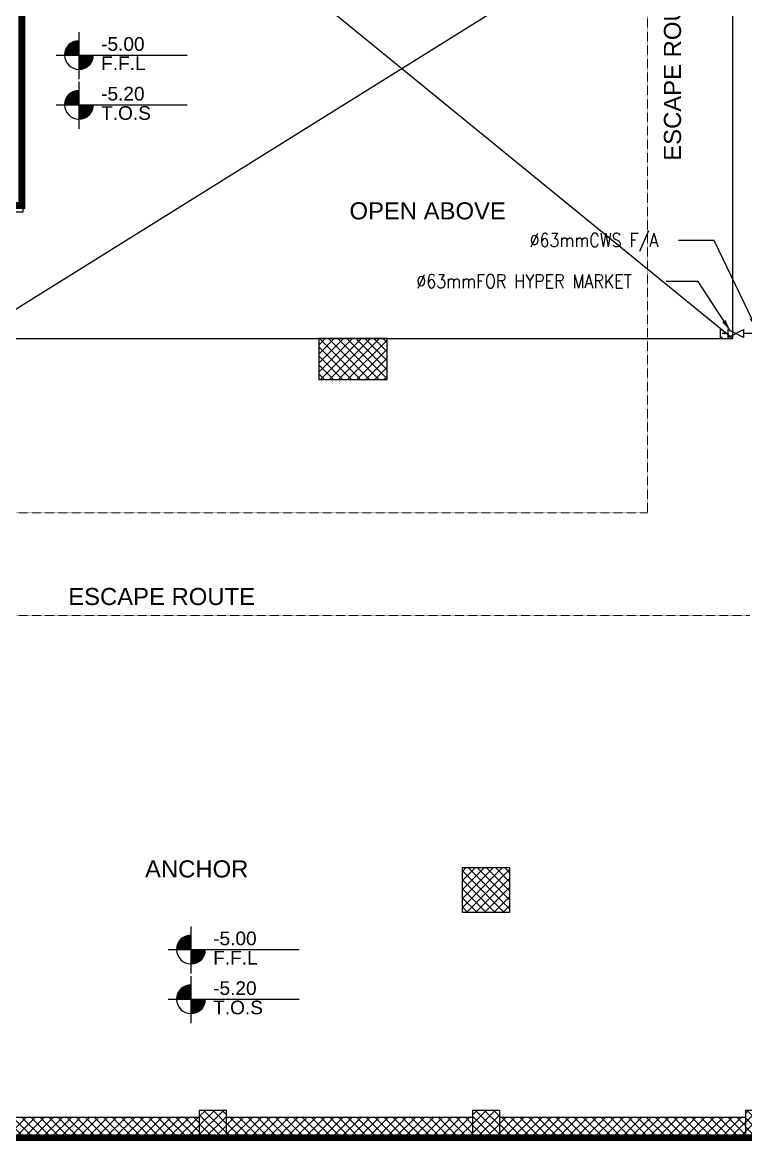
# Model space of a CAD drawing. Header units: inches. Extents: x 1217570 to 1371286, y 326920 to 480291.
# Drawn here: x 1301523 to 1312120, y 339559 to 355890 of the extents above; entities that cross this region are included whole.
import ezdxf

# ---------------------------------------------------------------- set-up
doc = ezdxf.new("R2010")
doc.units = ezdxf.units.IN
doc.header["$MEASUREMENT"] = 0
doc.linetypes.add('DASHED2', pattern=[9.525, 6.35, -3.175])
doc.linetypes.add('HIDDEN', pattern=[9.525, 6.35, -3.175])
for name, color, linetype, lineweight in [('A-HATCH CONCRETE', 254, 'Continuous', 5), ('A-LEASING LINE', 7, 'DASHED2', 9), ('escape route', 8, 'HIDDEN', 15)]:
    doc.layers.add(name, color=color, linetype=linetype, lineweight=lineweight)
for name, color, linetype in [('AC-TEXT', 3, 'Continuous'), ('FFNEW', 252, 'Continuous'), ('P-PIPE-CWS', 80, 'Continuous'), ('S-COL', 210, 'Continuous'), ('S-WALL', 1, 'Continuous'), ('SHAFT', 7, 'Continuous'), ('TEXT', 181, 'Continuous')]:
    doc.layers.add(name, color=color, linetype=linetype)
doc.styles.add('SS', font='romand.shx', dxfattribs={"width": 0.85, "height": 200})
doc.styles.get("Standard").update_dxf_attribs({"font": 'arial.ttf'})
doc.styles.add('style1', font='arial.ttf')
doc.dimstyles.get("Standard").update_dxf_attribs({"dimtxt": 0.18, "dimasz": 0.18, "dimexe": 0.18, "dimexo": 0.0625, "dimgap": 0.09, "dimtad": 0, "dimtih": 1, "dimtoh": 1, "dimdec": 4, "dimzin": 0, "dimdsep": 46, "dimtxsty": 'Standard', "dimcen": 0.09, "dimadec": 0, "dimazin": 0, "dimtfac": 1, "dimtdec": 4, "dimtofl": 0, "dimtmove": 0, "dimatfit": 3, "dimfxl": 1, "dimtolj": 1, "dimtzin": 0, "dimarcsym": 0})
pattern_1 = [(45, (1341716.94, 266100.535), (-66.29126, 66.29126), []), (135, (1341716.94, 266100.535), (-66.29126, -66.29126), [])]

# ---------------------------------------------------------------- blocks, each defined once
blk = doc.blocks.new('SEDRGFE')
at = {"layer": 'A-HATCH CONCRETE'}
h = blk.add_hatch(dxfattribs=at)
h.set_pattern_fill('ANSI37', color=250, scale=750)
h.set_pattern_definition(pattern_1)
h.paths.add_polyline_path([(1376660, 686288), (1376660, 685688), (1377660, 685688), (1377660, 686288)])
h = blk.add_hatch(dxfattribs=at)
h.set_pattern_fill('ANSI37', color=250, scale=750)
h.set_pattern_definition(pattern_1)
h.paths.add_polyline_path([(1378760, 678538), (1378760, 677888), (1379460, 677888), (1379460, 678538)])
h = blk.add_hatch(dxfattribs=at)
h.set_pattern_fill('ANSI37', color=250, scale=750)
h.set_pattern_definition([(45, (1341716.31, 266100.535), (-66.29126, 66.29126), []), (135, (1341716.31, 266100.535), (-66.29126, -66.29126), [])])
h.paths.add_polyline_path([(1374910, 674588), (1375310, 674588), (1375310, 674988), (1374910, 674988)])
h = blk.add_hatch(dxfattribs=at)
h.set_pattern_fill('ANSI37', color=250, scale=750)
h.set_pattern_definition(pattern_1)
h.paths.add_polyline_path([(1378910, 674588), (1379310, 674588), (1379310, 674988), (1378910, 674988)])
h = blk.add_hatch(dxfattribs=at)
h.set_pattern_fill('ANSI37', color=250, scale=750)
h.set_pattern_definition([(45, (1341716.31, 266100.535), (-66.29126, 66.29126), []), (135, (1341716.31, 266100.535), (-66.29126, -66.29126), [])])
h.paths.add_polyline_path([(1382910, 674588), (1383310, 674588), (1383310, 674988), (1382910, 674988)])
at = {"layer": 'TEXT', "ltscale": 0.5}
h = blk.add_hatch(dxfattribs=at)
h.set_pattern_fill('ANSI31', color=250, scale=0.8)
h.set_pattern_definition([(45, (291155.52672, 100864.8709), (-0.070710678119, 0.070710678119), [])])
h.paths.add_polyline_path([(1373147, 690648, 0.414214), (1372937, 690438), (1373147, 690438)])
h.paths.add_polyline_path([(1373357, 690438), (1373147, 690438), (1373147, 690229, 0.414214)])
h = blk.add_hatch(dxfattribs=at)
h.set_pattern_fill('ANSI31', color=250, scale=0.8)
h.set_pattern_definition([(45, (291155.52672, 100136.4709), (-0.070710678119, 0.070710678119), [])])
h.paths.add_polyline_path([(1373147, 689920, 0.414214), (1372937, 689710), (1373147, 689710)])
h.paths.add_polyline_path([(1373357, 689710), (1373147, 689710), (1373147, 689500, 0.414214)])
h = blk.add_hatch(dxfattribs=at)
h.set_pattern_fill('ANSI31', color=250, scale=0.8)
h.set_pattern_definition([(45, (292796.27366, 87768.8709), (-0.070710678119, 0.070710678119), [])])
h.paths.add_polyline_path([(1374788, 677552, 0.414214), (1374578, 677342), (1374788, 677342)])
h.paths.add_polyline_path([(1374998, 677342), (1374788, 677342), (1374788, 677133, 0.414214)])
h = blk.add_hatch(dxfattribs=at)
h.set_pattern_fill('ANSI31', color=250, scale=0.8)
h.set_pattern_definition([(45, (292796.27366, 87040.4709), (-0.070710678119, 0.070710678119), [])])
h.paths.add_polyline_path([(1374788, 676824, 0.414214), (1374578, 676614), (1374788, 676614)])
h.paths.add_polyline_path([(1374998, 676614), (1374788, 676614), (1374788, 676404, 0.414214)])
at = {"color": 250, "linetype": 'Continuous', "ltscale": 100}
blk.add_lwpolyline([(1389810, 674588), (1389810, 680290), (1389610, 680288), (1388060, 680288), (1388060, 686288), (1384200, 686288), (1384200, 693089), (1385203, 692942), (1385236, 693139), (1385780, 696950), (1386823, 704256), (1386865, 704553), (1351200, 709613), (1350434, 697904), (1372211, 694796), (1372209, 688237), (1371310, 688237), (1371310, 688038), (1371310, 684788), (1363260, 684788), (1363260, 684588), (1363260, 674588), (1389810, 674588)], dxfattribs=at)
at = {"layer": 'A-HATCH CONCRETE', "color": 250, "linetype": 'Continuous'}
for p, q in [((1372343, 674588), (1372043, 674888)), ((1372079, 674588), (1372379, 674888)), ((1372476, 674588), (1372176, 674888)), ((1372211, 674588), (1372511, 674888)), ((1372608, 674588), (1372308, 674888)), ((1372344, 674588), (1372644, 674888)), ((1372741, 674588), (1372441, 674888)), ((1372476, 674588), (1372776, 674888)), ((1372874, 674588), (1372574, 674888)), ((1372609, 674588), (1372909, 674888)), ((1373006, 674588), (1372706, 674888)), ((1372742, 674588), (1373042, 674888)), ((1373139, 674588), (1372839, 674888)), ((1372874, 674588), (1373174, 674888)), ((1373271, 674588), (1372971, 674888)), ((1373007, 674588), (1373307, 674888)), ((1373404, 674588), (1373104, 674888)), ((1373139, 674588), (1373439, 674888)), ((1373536, 674588), (1373236, 674888)), ((1373272, 674588), (1373572, 674888)), ((1373669, 674588), (1373369, 674888)), ((1373404, 674588), (1373704, 674888)), ((1373802, 674588), (1373502, 674888)), ((1373537, 674588), (1373837, 674888)), ((1373934, 674588), (1373634, 674888)), ((1373670, 674588), (1373970, 674888)), ((1374067, 674588), (1373767, 674888)), ((1373802, 674588), (1374102, 674888)), ((1374199, 674588), (1373899, 674888)), ((1373935, 674588), (1374235, 674888)), ((1374332, 674588), (1374032, 674888)), ((1374067, 674588), (1374367, 674888)), ((1374465, 674588), (1374165, 674888)), ((1374200, 674588), (1374500, 674888)), ((1374597, 674588), (1374297, 674888)), ((1374333, 674588), (1374633, 674888)), ((1374730, 674588), (1374430, 674888)), ((1374465, 674588), (1374765, 674888)), ((1374862, 674588), (1374562, 674888)), ((1374598, 674588), (1374898, 674888)), ((1374910, 674672), (1374695, 674888)), ((1374910, 674805), (1374827, 674888)), ((1375310, 674770), (1375428, 674888)), ((1375310, 674637), (1375561, 674888)), ((1375525, 674588), (1375310, 674802)), ((1375658, 674588), (1375358, 674888)), ((1375393, 674588), (1375693, 674888)), ((1375790, 674588), (1375490, 674888)), ((1375526, 674588), (1375826, 674888)), ((1375923, 674588), (1375623, 674888)), ((1375658, 674588), (1375958, 674888)), ((1376056, 674588), (1375756, 674888)), ((1375791, 674588), (1376091, 674888)), ((1376188, 674588), (1375888, 674888)), ((1375924, 674588), (1376224, 674888)), ((1376321, 674588), (1376021, 674888)), ((1376056, 674588), (1376356, 674888)), ((1376453, 674588), (1376153, 674888)), ((1376189, 674588), (1376489, 674888)), ((1376586, 674588), (1376286, 674888)), ((1376321, 674588), (1376621, 674888)), ((1376718, 674588), (1376418, 674888)), ((1376454, 674588), (1376754, 674888)), ((1376851, 674588), (1376551, 674888)), ((1376586, 674588), (1376886, 674888)), ((1376984, 674588), (1376684, 674888)), ((1376719, 674588), (1377019, 674888)), ((1377116, 674588), (1376816, 674888)), ((1376852, 674588), (1377152, 674888)), ((1377249, 674588), (1376949, 674888)), ((1376984, 674588), (1377284, 674888)), ((1377381, 674588), (1377081, 674888)), ((1377117, 674588), (1377417, 674888)), ((1377514, 674588), (1377214, 674888)), ((1377249, 674588), (1377549, 674888)), ((1377647, 674588), (1377347, 674888)), ((1377382, 674588), (1377682, 674888)), ((1377779, 674588), (1377479, 674888)), ((1377514, 674588), (1377814, 674888)), ((1377912, 674588), (1377612, 674888)), ((1377647, 674588), (1377947, 674888)), ((1378044, 674588), (1377744, 674888)), ((1377780, 674588), (1378080, 674888)), ((1378177, 674588), (1377877, 674888)), ((1377912, 674588), (1378212, 674888)), ((1378309, 674588), (1378009, 674888)), ((1378045, 674588), (1378345, 674888)), ((1378442, 674588), (1378142, 674888)), ((1378177, 674588), (1378477, 674888)), ((1378575, 674588), (1378275, 674888)), ((1378310, 674588), (1378610, 674888)), ((1378707, 674588), (1378407, 674888)), ((1378443, 674588), (1378743, 674888)), ((1378840, 674588), (1378540, 674888)), ((1378575, 674588), (1378875, 674888)), ((1378910, 674649), (1378672, 674888)), ((1378708, 674588), (1378910, 674790)), ((1378910, 674782), (1378805, 674888)), ((1379310, 674793), (1379405, 674888)), ((1379310, 674660), (1379538, 674888)), ((1379635, 674588), (1379335, 674888)), ((1379371, 674588), (1379671, 674888)), ((1379768, 674588), (1379468, 674888)), ((1379503, 674588), (1379803, 674888)), ((1379900, 674588), (1379600, 674888)), ((1379636, 674588), (1379936, 674888)), ((1380033, 674588), (1379733, 674888)), ((1379768, 674588), (1380068, 674888)), ((1380166, 674588), (1379866, 674888)), ((1379901, 674588), (1380201, 674888)), ((1380298, 674588), (1379998, 674888)), ((1380034, 674588), (1380334, 674888)), ((1380431, 674588), (1380131, 674888)), ((1380166, 674588), (1380466, 674888)), ((1380563, 674588), (1380263, 674888)), ((1380299, 674588), (1380599, 674888)), ((1380696, 674588), (1380396, 674888)), ((1380431, 674588), (1380731, 674888)), ((1380829, 674588), (1380529, 674888)), ((1380564, 674588), (1380864, 674888)), ((1380961, 674588), (1380661, 674888)), ((1380696, 674588), (1380996, 674888)), ((1381094, 674588), (1380794, 674888)), ((1380829, 674588), (1381129, 674888)), ((1381226, 674588), (1380926, 674888)), ((1380962, 674588), (1381262, 674888)), ((1381359, 674588), (1381059, 674888)), ((1381094, 674588), (1381394, 674888)), ((1381491, 674588), (1381191, 674888)), ((1381227, 674588), (1381527, 674888)), ((1381624, 674588), (1381324, 674888)), ((1381359, 674588), (1381659, 674888)), ((1381757, 674588), (1381457, 674888)), ((1381492, 674588), (1381792, 674888)), ((1381889, 674588), (1381589, 674888)), ((1381625, 674588), (1381925, 674888)), ((1382022, 674588), (1381722, 674888)), ((1381757, 674588), (1382057, 674888)), ((1382154, 674588), (1381854, 674888)), ((1381890, 674588), (1382190, 674888)), ((1382287, 674588), (1381987, 674888)), ((1382022, 674588), (1382322, 674888)), ((1382420, 674588), (1382120, 674888)), ((1382155, 674588), (1382455, 674888)), ((1382552, 674588), (1382252, 674888)), ((1382287, 674588), (1382587, 674888)), ((1382685, 674588), (1382385, 674888)), ((1382420, 674588), (1382720, 674888)), ((1382817, 674588), (1382517, 674888)), ((1382553, 674588), (1382853, 674888)), ((1382910, 674627), (1382650, 674888)), ((1382685, 674588), (1382910, 674813)), ((1382910, 674760), (1382782, 674888)), ((1374730, 674588), (1374910, 674768)), ((1374863, 674588), (1374910, 674635)), ((1375393, 674588), (1375310, 674670)), ((1378840, 674588), (1378910, 674658)), ((1379503, 674588), (1379310, 674780)), ((1379370, 674588), (1379310, 674647)), ((1382818, 674588), (1382910, 674680))]:
    blk.add_line(p, q, dxfattribs=at)
at = {"layer": 'escape route', "color": 250, "ltscale": 0.5}
for p, q in [((1381475, 683734), (1381475, 694888)), ((1363525, 683734), (1381475, 683734)), ((1363525, 682234), (1382975, 682234))]:
    blk.add_line(p, q, dxfattribs=at)
at = {"layer": 'S-COL', "color": 250}
for points in [[(1376660, 686288), (1376660, 685688), (1377660, 685688), (1377660, 686288)], [(1378760, 678538), (1378760, 677888), (1379460, 677888), (1379460, 678538)], [(1374910, 674588), (1375310, 674588), (1375310, 674988), (1374910, 674988)], [(1378910, 674588), (1379310, 674588), (1379310, 674988), (1378910, 674988)], [(1382910, 674588), (1383310, 674588), (1383310, 674988), (1382910, 674988)]]:
    blk.add_lwpolyline(points, close=True, dxfattribs=at)
at = {"layer": 'S-WALL', "color": 250}
for points in [[(1371310, 674888), (1374910, 674888)], [(1375310, 674888), (1378910, 674888)], [(1379310, 674888), (1382910, 674888)], [(1363260, 674588), (1389810, 674588)]]:
    blk.add_lwpolyline(points, dxfattribs=at)
at = {"layer": 'SHAFT', "color": 250}
for p, q in [((1372325, 694772), (1382725, 686287)), ((1382767, 693289), (1371536, 686290))]:
    blk.add_line(p, q, dxfattribs=at)
blk.add_lwpolyline([(1371460, 688137), (1371460, 686290), (1382725, 686287), (1382725, 693288), (1372325, 694772), (1372325, 688138), (1371536, 688138), (1371536, 688137)], dxfattribs=at)
at = {"layer": 'TEXT', "color": 250, "ltscale": 0.5}
for p, q in [((1373147, 690776), (1373147, 690088)), ((1372813, 690438), (1374731, 690438)), ((1373147, 690047), (1373147, 689360)), ((1372813, 689710), (1374731, 689710)), ((1374788, 677680), (1374788, 676992)), ((1374454, 677342), (1376371, 677342)), ((1374788, 676951), (1374788, 676264)), ((1374454, 676614), (1376371, 676614))]:
    blk.add_line(p, q, dxfattribs=at)
for centre in [(1373147, 690438), (1373147, 689710), (1374788, 677342), (1374788, 676614)]:
    blk.add_arc(centre, 210, 90, 0, dxfattribs=at)
at = {"layer": 'TEXT', "color": 250, "ltscale": 0.5, "style": 'style1'}
blk.add_text('ESCAPE ROUTE', height=250, rotation=90, dxfattribs=at).set_placement((1381966, 688891))
for s, height, p in [('-5.00', 200, (1373472, 690501)), ('F.F.L', 200, (1373472, 690218)), ('-5.20', 200, (1373472, 689773)), ('T.O.S', 200, (1373472, 689490)), ('OPEN ABOVE  ', 250, (1377110, 688033)), ('ESCAPE ROUTE', 250, (1372990, 682386)), ('ANCHOR ', 250, (1374115, 678398)), ('-5.00', 200, (1375113, 677405)), ('F.F.L', 200, (1375113, 677122)), ('-5.20', 200, (1375113, 676677)), ('T.O.S', 200, (1375113, 676394))]:
    blk.add_text(s, height=height, dxfattribs=at).set_placement(p)

msp = doc.modelspace()

# ---------------------------------------------------------------- linework, layer by layer
at = {"layer": 'A-LEASING LINE', "color": 6, "const_width": 100}
msp.add_lwpolyline([(1280406, 374585), (1279639, 362876), (1301516, 359754), (1301516, 353209), (1300616, 353210), (1300616, 349659), (1292566, 349659), (1292566, 339559), (1318915, 339559), (1318915, 345159), (1317165, 345159), (1317165, 351184), (1313305, 351184), (1313305, 358173), (1314328, 358026), (1315479, 366167), (1315487, 366166), (1315974, 369531), (1280406, 374585)], dxfattribs=at)
at = {"layer": 'P-PIPE-CWS', "color": 252, "ltscale": 10000}
for p, q in [((1311859, 351334), (1311773, 351334)), ((1312222, 351334), (1312089, 351334))]:
    msp.add_line(p, q, dxfattribs=at)
msp.add_lwpolyline([(1311782, 351274), (1311751, 351274), (1311751, 351394), (1311782, 351394)], dxfattribs=at)
msp.add_lwpolyline([(1312089, 351394), (1312089, 351274), (1311859, 351394), (1311859, 351274)], close=True, dxfattribs=at)

# ---------------------------------------------------------------- block references
at = {"layer": 'FFNEW', "color": 6, "linetype": 'Continuous'}
msp.add_blockref('SEDRGFE', (-70794, -335028), dxfattribs=at)

# ---------------------------------------------------------------- texts
at = {"layer": 'P-PIPE-CWS', "color": 252, "ltscale": 10000, "style": 'SS', "width": 0.85}
for s, p in [('%%C63mmCWS F/A', (1308954, 352601)), ('%%C63mmFOR HYPER MARKET', (1307295, 352000))]:
    msp.add_text(s, height=200, dxfattribs=at).set_placement(p)

# ---------------------------------------------------------------- leaders
at = {"layer": 'AC-TEXT'}
for points in [[(1312282, 351398), (1311657, 352695), (1311133, 352695)], [(1311898, 351366), (1311424, 352093), (1310953, 352093)]]:
    msp.add_leader(points, dimstyle='Standard', override={"dimasz": 180, "dimclrd": 252}, dxfattribs=at)

doc.saveas('drawing.dxf')
